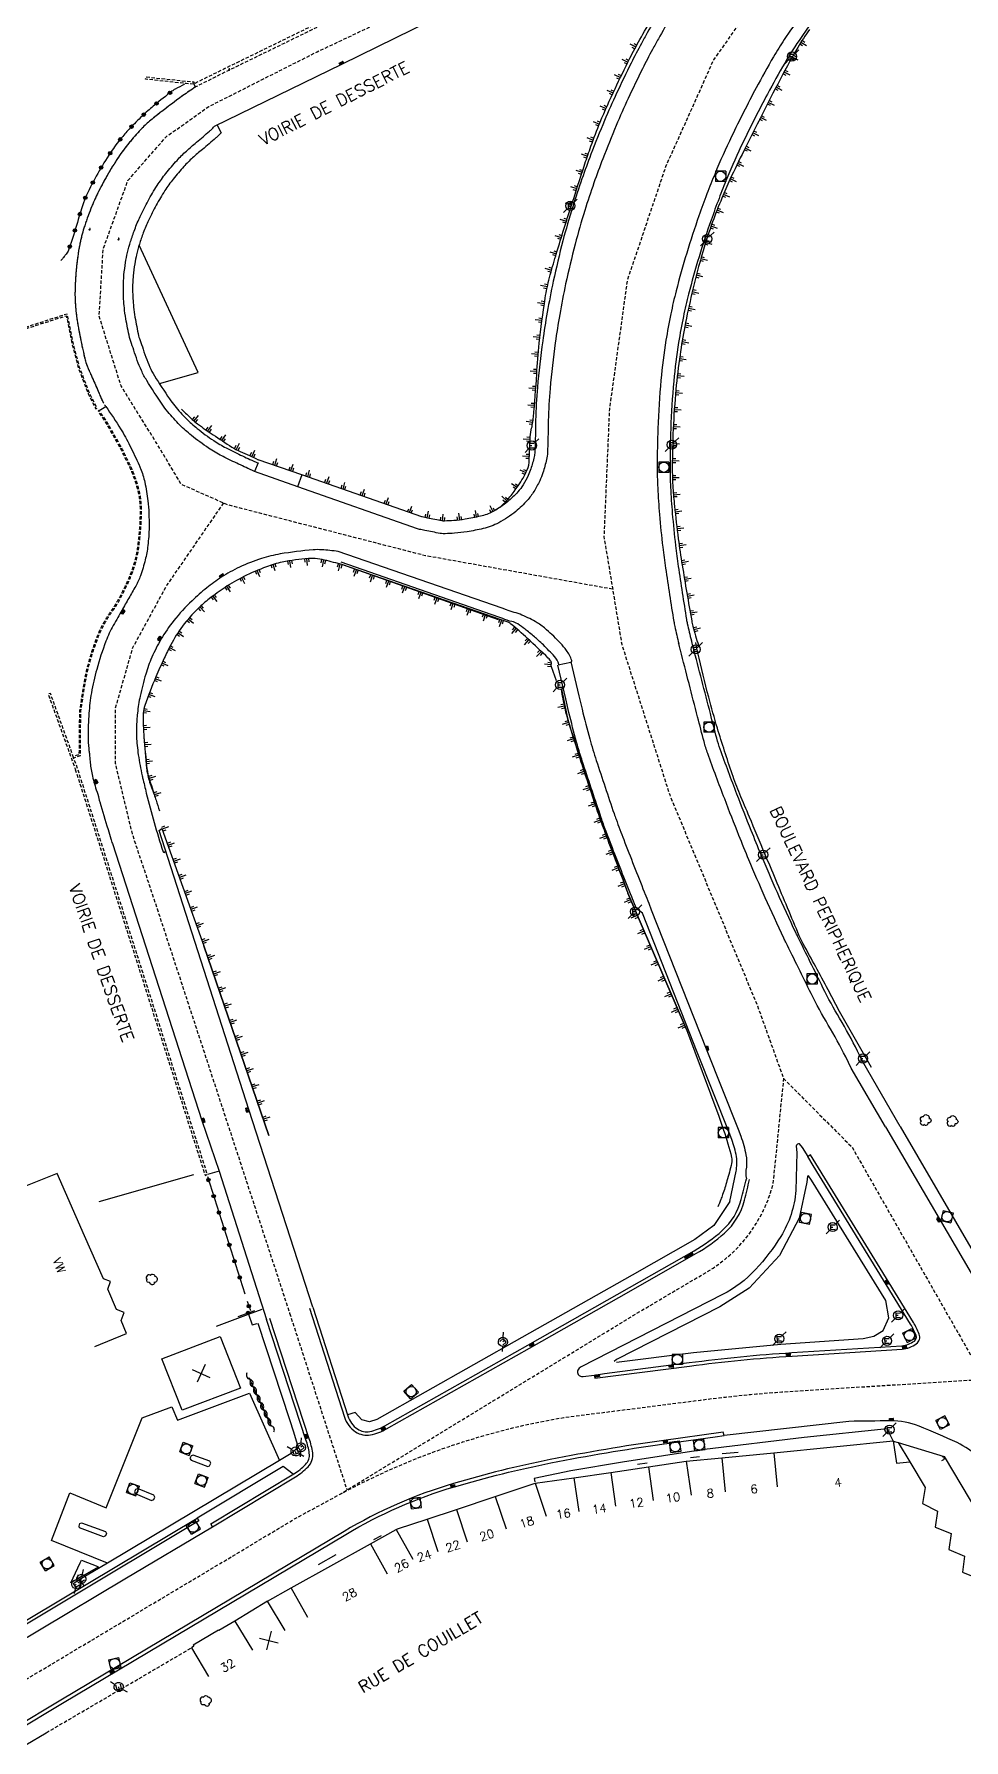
# Model space of a CAD drawing. Header units: millimetres. Extents: x 160000 to 161000, y 121000 to 122000.
# Drawn here: x 160486.1 to 160622.2, y 121406.2 to 121656.1 of the extents above; entities that cross this region are included whole.
import ezdxf
from ezdxf.enums import TextEntityAlignment as Align

# ---------------------------------------------------------------- set-up
doc = ezdxf.new("R2010")
doc.units = ezdxf.units.MM
doc.linetypes.add('DASHED', pattern=[0.75, 0.5, -0.25])
doc.layers.get('0').update_dxf_attribs({"linetype": 'CONTINUOUS'})
for name, color, linetype in [('W0001', 6, 'DASHED'), ('W0008', 7, 'CONTINUOUS'), ('W0017', 7, 'CONTINUOUS'), ('W0100', 7, 'CONTINUOUS'), ('W0112', 1, 'DASHED'), ('W0211', 2, 'CONTINUOUS'), ('W0300', 7, 'CONTINUOUS'), ('W0302', 3, 'CONTINUOUS'), ('W0310', 3, 'CONTINUOUS'), ('W0322', 7, 'CONTINUOUS'), ('W0334', 7, 'CONTINUOUS'), ('W0400', 7, 'CONTINUOUS'), ('W0420', 7, 'CONTINUOUS'), ('W0471', 7, 'CONTINUOUS'), ('W0984', 7, 'CONTINUOUS'), ('W0989', 7, 'CONTINUOUS'), ('W0991', 7, 'CONTINUOUS'), ('W1102', 7, 'CONTINUOUS')]:
    doc.layers.add(name, color=color, linetype=linetype)
doc.styles.get("Standard").update_dxf_attribs({"font": 'romans.shx', "width": 0.85})

# ---------------------------------------------------------------- blocks, each defined once
blk = doc.blocks.new('t211o')
at = {"color": 0, "linetype": 'Continuous'}
for p, q in [((-0.29, 0.5), (-0.29, 0)), ((0, 1), (0, 0)), ((0.29, 0.5), (0.29, 0))]:
    blk.add_line(p, q, dxfattribs=at)
blk = doc.blocks.new('T471')
for p, q in [((-0.333334, 0.333334), (-0.333334, -0.333334)), ((-0.333334, 0.333334), (0.333334, 0.333334)), ((-0.333334, 0), (0, 0)), ((0.500001, 0.500001), (1.000002, 1.000002)), ((-0.500001, -0.500001), (-1.000002, -1.000002)), ((-0.333334, -0.333334), (0.333334, -0.333334))]:
    blk.add_line(p, q)
blk.add_ellipse((0, 0), major_axis=(0.471405, 0.471405), ratio=1, start_param=5.4977871438, end_param=11.780972451)
blk = doc.blocks.new('T400')
for p, q in [((-0.15, 0.3), (0.15, 0.3)), ((-0.15, -0.25), (-0.15, 0.3)), ((-0.15, 0.15), (0.15, 0.15)), ((-0.15, 0), (0.15, 0)), ((0.15, 0.3), (0.15, -0.25)), ((-0.15, -0.15), (0.15, -0.15)), ((-0.15, -0.25), (-0.15, -0.3)), ((-0.15, -0.3), (0.15, -0.3)), ((0.15, -0.3), (0.15, -0.25))]:
    blk.add_line(p, q)
blk = doc.blocks.new('T420')
for p, q in [((0.75, 0.75), (-0.75, 0.75)), ((-0.75, 0.75), (-0.75, -0.75)), ((0.75, 0.75), (0.75, -0.75)), ((0.75, -0.75), (-0.75, -0.75))]:
    blk.add_line(p, q)
blk.add_ellipse((0, 0), major_axis=(-0.53, 0.53), ratio=1, start_param=3.926991, end_param=10.210176)
blk = doc.blocks.new('t322o')
at = {"color": 0, "linetype": 'Continuous'}
for radius in [0.25, 0.15]:
    blk.add_circle((0, 0), radius, dxfattribs=at)
blk = doc.blocks.new('T300')
for p, q in [((-0.8, 0.51), (-0.86, 0.34)), ((-0.86, 0.34), (-0.86, 0.17)), ((-0.86, 0.17), (-0.74, 0.06)), ((-0.69, 0.63), (-0.8, 0.51)), ((-0.8, -0.06), (-0.74, 0.06)), ((-0.74, 0.06), (-0.69, 0.11)), ((-0.57, 0.69), (-0.69, 0.63)), ((-0.46, 0.69), (-0.57, 0.69)), ((-0.29, 0.63), (-0.46, 0.69)), ((-0.29, 0.63), (-0.17, 0.74)), ((-0.23, 0.57), (-0.29, 0.63)), ((-0.17, 0.74), (-0.06, 0.8)), ((-0.06, 0.8), (0.06, 0.8)), ((0.06, 0.8), (0.23, 0.74)), ((0.23, 0.74), (0.34, 0.63)), ((0.34, 0.63), (0.4, 0.51)), ((0.46, 0.46), (0.34, 0.46)), ((0.4, 0.51), (0.4, 0.46)), ((0.57, 0.4), (0.46, 0.46)), ((0.57, 0.4), (0.69, 0.29)), ((0.69, 0.29), (0.74, 0.17)), ((0.74, 0.06), (0.69, -0.17)), ((0.74, 0.17), (0.74, 0.06)), ((-0.8, -0.17), (-0.8, -0.06)), ((-0.8, -0.23), (-0.8, -0.17)), ((-0.74, -0.34), (-0.8, -0.23)), ((-0.69, -0.4), (-0.74, -0.34)), ((-0.51, -0.46), (-0.69, -0.4)), ((-0.4, -0.46), (-0.51, -0.46)), ((-0.4, -0.46), (-0.34, -0.46)), ((-0.34, -0.46), (-0.34, -0.4)), ((-0.34, -0.51), (-0.34, -0.46)), ((-0.29, -0.63), (-0.34, -0.51)), ((-0.17, -0.74), (-0.29, -0.63)), ((-0.06, -0.8), (-0.17, -0.74)), ((0.06, -0.8), (-0.06, -0.8)), ((0.17, -0.74), (0.06, -0.8)), ((0.23, -0.69), (0.17, -0.74)), ((0.29, -0.46), (0.23, -0.46)), ((0.29, -0.63), (0.23, -0.69)), ((0.46, -0.4), (0.29, -0.46)), ((0.34, -0.51), (0.29, -0.63)), ((0.34, -0.51), (0.34, -0.46)), ((0.57, -0.34), (0.46, -0.4)), ((0.63, -0.29), (0.57, -0.34)), ((0.69, -0.17), (0.63, -0.29))]:
    blk.add_line(p, q)
blk = doc.blocks.new('t310o')
at = {"color": 0, "linetype": 'Continuous'}
for centre, start, end in [((-0.5, 0.38), 216.8699, 323.1304), ((0.5, -0.37), 36.8699, 143.1303)]:
    blk.add_arc(centre, 0.625, start, end, dxfattribs=at)
blk = doc.blocks.new('t991o')
at = {"color": 0, "linetype": 'Continuous'}
for p, q in [((-1, 1), (1, -1)), ((-1, -1), (1, 1))]:
    blk.add_line(p, q, dxfattribs=at)

msp = doc.modelspace()

# ---------------------------------------------------------------- linework, layer by layer
at = {"layer": 'W0001'}
msp.add_line((160523.47, 121468.73), (160531.86, 121442.84), dxfattribs=at)
at = {"layer": 'W0001', "flags": 128}
for points in [[(160667.07, 121723.51), (160642.99, 121710.02), (160628.34, 121700.59), (160611.88, 121686.74), (160599.84, 121672.7), (160585.52, 121652.33), (160578.5, 121636.68), (160572.88, 121620.02), (160570.27, 121601.16), (160569.47, 121582.51), (160572.08, 121566.72), (160579.1, 121544.65), (160591.95, 121513.75), (160595.76, 121503.12), (160594.19, 121487.5)], [(160570.74, 121574.79), (160543.35, 121579.69), (160514.45, 121587.12), (160507.63, 121590.13), (160504.01, 121596.14), (160498.79, 121604.57), (160495.58, 121614.8), (160496.18, 121624.63), (160499.8, 121634.67), (160505.42, 121641.09), (160511.64, 121645.5), (160527.5, 121653.52), (160575.68, 121676.23), (160584.09, 121681.04)], [(160513.77, 121587.42), (160505.5, 121575.41), (160500.46, 121566.18), (160497.94, 121557.36), (160497.91, 121549.32), (160500.41, 121538.95), (160504.08, 121527.95), (160523.47, 121468.73)], [(160595.76, 121503.12), (160605.79, 121493.05)], [(160605.79, 121493.05), (160633.83, 121443.89), (160656.3, 121405.93), (160693.99, 121344.03), (160761.89, 121233.06)]]:
    msp.add_lwpolyline(points, dxfattribs=at)
for points in [[(160530.77, 121442.17), (160574.95, 121469.11), (160584.58, 121474.8, 0.196992), (160594.19, 121487.5, 0.365129)], [(160410.14, 121370.5), (160440.35, 121388.51), (160477.5, 121410.68), (160502.03, 121425.34), (160514.85, 121432.99), (160524.2, 121438.61), (160530.77, 121442.17, -0.083194), (160563.6, 121453.46), (160582.68, 121455.89, -0.017685), (160597.34, 121457.33), (160625.18, 121459.06, 0.130003)]]:
    msp.add_lwpolyline(points, format="xyb", dxfattribs=at)
at = {"layer": 'W0008', "flags": 128}
for points in [[(160581.1, 121661.94, 0.000663), (160577.44, 121655.4, 0.002803), (160576.58, 121653.85, 0.009257), (160575.12, 121651.03, 0.00604), (160573.01, 121646.65, 0.009555), (160571.27, 121642.73, 0.00775), (160569.3, 121637.83, 0.008274), (160568.01, 121634.3, 0.00732), (160566.67, 121630.26, 0.012549), (160565.26, 121625.34, 0.010701), (160563.87, 121619.5, 0.009115), (160563, 121615.03, 0.00995), (160562.35, 121610.9, 0.011593), (160561.59, 121604.17, 0.016854), (160561.33, 121599.52, 0.001873), (160561.3, 121598.01, -0.002514), (160561.28, 121596.89, -0.002998), (160561.25, 121595.97, -0.002396), (160561.21, 121594.81, -0.04417), (160561.07, 121593.8, -0.02211), (160560.53, 121591.83, -0.03401), (160560.07, 121590.66, -0.024279), (160559.23, 121589.12, -0.048747), (160558.25, 121587.8, -0.034124), (160556.56, 121586.19, -0.052069), (160554.07, 121584.51, -0.065012), (160551.81, 121583.67, -0.017105), (160549.44, 121583.2, -0.022463), (160547.62, 121582.99, -0.006023), (160546.21, 121582.91, -0.030418), (160545.94, 121582.92, -0.024736), (160545.48, 121582.97, -0.004984), (160543.27, 121583.39, -0.00939), (160542.46, 121583.56, -0.026262), (160542.18, 121583.65), (160524.65, 121589.8), (160518.32, 121592.05, -0.001952), (160517.59, 121592.37, -0.006297), (160517.37, 121592.47, -0.003646), (160515.17, 121593.51, -0.004936), (160513.56, 121594.31, -0.030549), (160511.61, 121595.45, -0.021915), (160509.09, 121597.32, -0.026679), (160507.4, 121598.84, -0.023159), (160505.63, 121600.78, -0.024438), (160504.79, 121601.91, -0.008391), (160502.55, 121605.36, -0.037094), (160501.78, 121606.81, -0.03436), (160500.66, 121609.82, -0.011638), (160500.2, 121611.09, -0.027876), (160500.04, 121611.64, -0.010518), (160499.49, 121614.42, -0.018817), (160499.27, 121615.99, -0.022562), (160499.13, 121618.6, -0.026415), (160499.22, 121620.84, -0.015446), (160499.45, 121622.65, -0.019036), (160499.74, 121624.1, -0.016579), (160500.18, 121625.71, -0.014819), (160500.79, 121627.47, -0.019199), (160501.59, 121629.4, -0.015597), (160502.75, 121631.69, -0.019444), (160504.08, 121633.92, -0.023014), (160505.36, 121635.71, -0.018141), (160506.98, 121637.61, -0.0234), (160508.36, 121638.98, -0.011412), (160509.83, 121640.26, 0.008806), (160511.74, 121641.9, 0.007378), (160511.91, 121642.05, 0.002089), (160512.49, 121642.6), (160531.11, 121651.71), (160559.85, 121665.84)], [(160579.48, 121662.85, 0.000663), (160575.82, 121656.31, 0.002803), (160574.95, 121654.73, 0.009257), (160573.46, 121651.86, 0.00604), (160571.33, 121647.44, 0.009555), (160569.56, 121643.45, 0.00775), (160567.57, 121638.5, 0.008274), (160566.26, 121634.91, 0.00732), (160564.9, 121630.82, 0.012549), (160563.46, 121625.81, 0.010701), (160562.06, 121619.89, 0.009115), (160561.17, 121615.35, 0.00995), (160560.51, 121611.15, 0.011593), (160559.74, 121604.34, 0.016854), (160559.48, 121599.56, 0.001873), (160559.45, 121598.04, -0.002514), (160559.43, 121596.94, -0.002998), (160559.4, 121596.03, -0.002396), (160559.35, 121594.89, -0.04417), (160559.26, 121594.2, -0.02211), (160558.77, 121592.4, -0.03401), (160558.39, 121591.47, -0.024279), (160557.64, 121590.08, -0.048747), (160556.88, 121589.05, -0.034124), (160555.37, 121587.61, -0.052069), (160553.2, 121586.15, -0.065012), (160551.39, 121585.48, -0.017105), (160549.15, 121585.04, -0.022463), (160547.49, 121584.84, -0.006023), (160546.13, 121584.77, -0.030418), (160546.08, 121584.77, -0.024736), (160545.81, 121584.8, -0.004984), (160543.63, 121585.21, -0.00939), (160542.89, 121585.37, -0.026262), (160542.8, 121585.4), (160525.26, 121591.55), (160524.64, 121589.8)], [(160598.4, 121658.95, 0.012549), (160595.85, 121655.3, 0.014851), (160594.3, 121652.79, 0.008391), (160591.76, 121648.22, 0.01086), (160588.15, 121641.1, 0.014605), (160585.74, 121635.68, 0.006228), (160584.56, 121632.69, 0.005887), (160583.38, 121629.49, 0.011364), (160581.59, 121624.03, 0.011372), (160580.04, 121618.5, 0.011795), (160579.26, 121615.11, 0.010457), (160578.55, 121611.25, 0.017372), (160577.82, 121605.43, 0.014341), (160577.37, 121598.34, 0.007623), (160577.27, 121592.88, 0.012834), (160577.35, 121589.63, 0.009156), (160577.61, 121585.72, 0.007513), (160578.08, 121580.96, 0.008164), (160578.49, 121577.87, 0.003224), (160579.7, 121570.07, 0.015662), (160579.84, 121569.35, 0.004403), (160580.44, 121566.8)], [(160599.92, 121657.84, 0.012549), (160597.42, 121654.26, 0.014851), (160595.93, 121651.85, 0.008391), (160593.42, 121647.33, 0.01086), (160589.85, 121640.29, 0.014605), (160587.48, 121634.97, 0.006228), (160586.32, 121632.02, 0.005887), (160585.16, 121628.86, 0.011364), (160583.39, 121623.48, 0.011372), (160581.86, 121618.03, 0.011795), (160581.1, 121614.73, 0.010457), (160580.41, 121610.95, 0.017372), (160579.69, 121605.26, 0.014341), (160579.25, 121598.28, 0.007623), (160579.15, 121592.87, 0.012834), (160579.22, 121589.72, 0.009156), (160579.48, 121585.88, 0.007513), (160579.95, 121581.17, 0.008164), (160580.35, 121578.14, 0.003224), (160581.56, 121570.37, 0.015662), (160581.67, 121569.76, 0.004403), (160582.27, 121567.25)], [(160509.69, 121648.37, 0.00522), (160507.84, 121647.11, 0.010693), (160506.96, 121646.47, 0.002489), (160503.73, 121643.97, 0.010364), (160502.97, 121643.36, 0.02797), (160501.67, 121642.12, 0.018968), (160499.94, 121640.14, 0.021884), (160498.4, 121638.06, 0.018138), (160496.76, 121635.4, 0.016071), (160495.45, 121632.95, 0.017185), (160494.39, 121630.58, 0.021218), (160493.35, 121627.67, 0.02652), (160492.74, 121625.28, 0.014457), (160492.45, 121623.5, 0.012506), (160492.21, 121621.43, 0.017377), (160492.05, 121618.41, 0.024832), (160492.12, 121616.3, 0.018278), (160492.36, 121614.21, 0.012637), (160492.91, 121611.22, 0.009326), (160493.59, 121608.19, 0.038897), (160493.83, 121607.49, 0.006091), (160494.46, 121606.04, -0.00412), (160495.4, 121603.9, -0.000779), (160495.7, 121603.18, 0.000907), (160495.97, 121602.56, 0.024072), (160496.03, 121602.44, 0.006992), (160496.25, 121602.05)], [(160512.86, 121642.78), (160513.42, 121641.62, -0.002089), (160512.84, 121641.07, -0.007378), (160512.64, 121640.89, -0.008806), (160510.69, 121639.21, 0.011412), (160509.26, 121637.98, 0.0234), (160507.98, 121636.7, 0.018141), (160506.42, 121634.87, 0.023014), (160505.21, 121633.18, 0.019444), (160503.94, 121631.04, 0.015597), (160502.82, 121628.82, 0.019199), (160502.05, 121627, 0.014819), (160501.47, 121625.31, 0.016579), (160501.06, 121623.79, 0.019036), (160500.79, 121622.44, 0.015446), (160500.57, 121620.71, 0.026415), (160500.48, 121618.62, 0.022562), (160500.62, 121616.12, 0.018817), (160500.82, 121614.65, 0.010518), (160501.36, 121611.93, 0.027876), (160501.47, 121611.53, 0.011638), (160501.92, 121610.31, 0.040108), (160503, 121607.34, 0.037094), (160503.67, 121606.06, 0.008391), (160505.89, 121602.66, 0.024438), (160506.66, 121601.63, 0.023159), (160508.34, 121599.78, 0.026679), (160509.93, 121598.35, 0.021915), (160512.36, 121596.56, 0.030549), (160514.16, 121595.5, 0.004936), (160515.75, 121594.71, 0.003646), (160517.93, 121593.67, 0.006297), (160518.13, 121593.59, 0.001952), (160518.84, 121593.28), (160518.32, 121592.05)], [(160496.56, 121601.54, -0.017809), (160498.72, 121598.28, -0.024636), (160500.08, 121595.81, -0.002922), (160501.44, 121592.96, -0.017478), (160501.65, 121592.47, -0.037219), (160502.26, 121590.47, -0.028247), (160502.72, 121587.74, -0.016373), (160502.86, 121585.9, -0.014996), (160502.89, 121583.88, -0.02462), (160502.71, 121581.18, -0.031085), (160502.33, 121579.08, -0.027753), (160501.62, 121576.74, -0.041272), (160500.93, 121575.25, -0.001468), (160499.93, 121573.5, 0.001391), (160498.88, 121571.66, 0.000376), (160498.32, 121570.66, 0.000319), (160497.65, 121569.48, 0.038268), (160496.57, 121567.17, 0.022492), (160495.23, 121563.05, 0.023508), (160494.45, 121559.61, 0.027558), (160494.09, 121556.62, 0.01494), (160493.96, 121553.17, 0.030363), (160494.06, 121551.47, 0.003458), (160494.13, 121550.86, -0.006648), (160494.17, 121550.54, -0.005784), (160494.18, 121550.35, 0.001381), (160494.25, 121549.58, 0.032877), (160494.54, 121547.67, 0.027073), (160495.16, 121545.42, -0.019927), (160495.56, 121544.06, 0.006176), (160495.61, 121543.89, 0.001952), (160495.68, 121543.63, 0.000124), (160496.88, 121539.61, 0.001866), (160497.3, 121538.24, 0.003617), (160497.52, 121537.53), (160510.62, 121496.96), (160513.17, 121489.54), (160520.09, 121467.82)], [(160562.78, 121563.69), (160564.63, 121564.12, 0.453711), (160564.76, 121564.37, 0.063081), (160564, 121565.82, 0.038241), (160563.11, 121566.89, 0.018778), (160561.09, 121568.85, 0.047947), (160559.69, 121569.88, 0.033355), (160557.48, 121571.01, 0.035419), (160556.34, 121571.39, -0.035419), (160555.19, 121571.77), (160554.6, 121572.01), (160530.57, 121580.32, 0.018599), (160528.15, 121580.57, 0.037055), (160526.92, 121580.55, 0.02081), (160522.07, 121579.95, 0.036271), (160519.34, 121579.28, 0.03151), (160516.13, 121578.02, 0.035477), (160513.46, 121576.53, 0.024164), (160511.33, 121574.99, 0.022133), (160509.18, 121573.1, 0.032335), (160506.51, 121570.19, 0.038329), (160504.63, 121567.45, 0.027674), (160503.3, 121564.82, 0.030859), (160502.4, 121562.34, 0.020334), (160501.58, 121559.13, 0.026985), (160501.19, 121556.65, 0.014486), (160501.04, 121554.53, 0.023734), (160501.05, 121553.23, 0.022919), (160501.31, 121550.53, 0.019887), (160501.88, 121547.46, 0.003571), (160501.95, 121547.15, 0.000495), (160502.49, 121544.93, 0.01819), (160504.93, 121536.34, 0.917529), (160505.25, 121536.41)], [(160562.9, 121563.72, 0.001439), (160562.89, 121563.77, 0.116946), (160562.23, 121564.94, 0.008512), (160560.62, 121566.62, 0.019437), (160559.87, 121567.31, 0.001236), (160559.32, 121567.79, 0.000916), (160558.57, 121568.42, 0.014096), (160557.94, 121568.92, 0.008399), (160556.85, 121569.72, 0.086467), (160555.99, 121570.04, -0.035419), (160554.66, 121570.48), (160554.11, 121570.71), (160531.01, 121578.73)], [(160610.69, 121496.05), (160605.66, 121504.65), (160604.86, 121506.27, 0.018881), (160602.32, 121510.94, -0.019152), (160599.81, 121515.55, -0.000324), (160596.09, 121523.09, -0.004089), (160595.8, 121523.69, -0.005713), (160593.09, 121529.58, -0.006105), (160590.69, 121535.15, -0.003968), (160589.24, 121538.71, -0.002658), (160587.15, 121544.06, -0.005681), (160584.67, 121550.71, -0.022119), (160584.13, 121552.46, -0.0014), (160583.19, 121556.08, 0.000518), (160580.66, 121565.87, 0.000109), (160580.63, 121566, 0.000017), (160580.41, 121566.83)], [(160612.86, 121496.07), (160607.37, 121505.56), (160606.59, 121507.13, 0.018881), (160603.98, 121511.93, -0.019152), (160601.54, 121516.41, -0.000324), (160597.82, 121523.95, -0.004089), (160597.54, 121524.52, -0.005713), (160594.86, 121530.37, -0.006105), (160592.48, 121535.89, -0.003968), (160591.04, 121539.43, -0.002658), (160588.95, 121544.75, -0.005681), (160586.49, 121551.37, -0.022119), (160585.99, 121552.95, -0.0014), (160585.06, 121556.56, 0.000518), (160582.53, 121566.35, 0.000109), (160582.5, 121566.48, 0.000017), (160582.28, 121567.32)], [(160587.92, 121485.09), (160588.84, 121489.56, 0.003436), (160588.92, 121490.27, 0.073134), (160588.88, 121491.68, 0.046654), (160588.19, 121494.17), (160587.8, 121495.2), (160583.14, 121506.95), (160575.11, 121527.31), (160574.26, 121528.03, -0.001184), (160573.66, 121529.42, -0.006828), (160573.54, 121529.71, -0.002048), (160570.52, 121537.4, -0.005325), (160569.39, 121540.41, -0.006231), (160569.09, 121541.28, -0.000666), (160566.49, 121549.07, -0.012394), (160565.48, 121552.36, -0.00928), (160564.35, 121556.75), (160563.88, 121558.72), (160562.72, 121563.68)], [(160564.64, 121564.13), (160565.8, 121559.18), (160566.27, 121557.21, 0.00928), (160567.39, 121552.89, 0.012394), (160568.36, 121549.69, 0.000666), (160570.96, 121541.91, 0.006231), (160571.25, 121541.08, 0.005325), (160572.37, 121538.11, 0.002048), (160575.38, 121530.44, 0.006828), (160575.48, 121530.2, 0.001184), (160576.07, 121528.82), (160576.41, 121527.82), (160584.45, 121507.46), (160589.11, 121495.7), (160589.5, 121494.67, -0.046654), (160590.26, 121491.93, -0.073134), (160590.32, 121490.11, 0.081255), (160590.32, 121488.43)], [(160610.69, 121496.05), (160627.58, 121467.16, 0.04184), (160628.62, 121465.68, 0.202318), (160629.79, 121465.08, -0.042237), (160630.73, 121464.93), (160636.95, 121464.86, -0.023624), (160646.16, 121464.33, -0.014496), (160655.93, 121463.01, -0.013089), (160659.68, 121462.29, -5.792789)], [(160526.37, 121469.49), (160531.5, 121453.52, 0.168068), (160533.12, 121451.36, 0.199934), (160535.31, 121450.92, 0.080874), (160537.64, 121451.79), (160558.56, 121463.61), (160573.45, 121472.06), (160582.92, 121477.46, 0.051806), (160587.13, 121480.48, 0.151702), (160590.04, 121485.28, -0.00065), (160590.8, 121488.31, 1.385906)], [(160407.47, 121374.99), (160437.67, 121392.99), (160474.82, 121415.16), (160499.35, 121429.83), (160512.17, 121437.46), (160524.33, 121444.78, 0.064273), (160526.16, 121446.23, 0.23167), (160526.84, 121448.28, 0.052156), (160526.33, 121450.33), (160520.57, 121467.97)], [(160610.67, 121392.21), (160628.51, 121405.08), (160639.34, 121412.88, 0.05326), (160640.39, 121413.83, 0.096721), (160641.59, 121415.83, -0.0053), (160642.16, 121417.34), (160641.71, 121419.08), (160633.71, 121432.44), (160625.16, 121446.58, 0.066628), (160624.35, 121447.59, 0.081073), (160621.17, 121449.77, 0.013699), (160615.61, 121452.18, 0.099362), (160611.4, 121452.97, -0.000645), (160605.34, 121452.89), (160587.05, 121450.84), (160586.94, 121451.31), (160577.9, 121450.05, 0.014415), (160561.62, 121447.29, 0.022848), (160547.43, 121443.78, 0.062558), (160531.45, 121436.77), (160489.97, 121412.03), (160468.97, 121399.43)]]:
    msp.add_lwpolyline(points, format="xyb", dxfattribs=at)
msp.add_lwpolyline([(160526.85, 121469.64), (160517.47, 121498.58), (160504.35, 121539.45), (160504.76, 121539.72)], dxfattribs=at)
at = {"layer": 'W0008'}
msp.add_lwpolyline([(160568.06, 121459.68), (160568.12, 121459.22), (160582.02, 121460.99, -0.017666), (160597.03, 121462.46), (160613.13, 121463.46, 0.126039), (160615.2, 121464.25, 0.344932), (160615.63, 121465.66, 0.044697), (160614.78, 121467.38), (160609.91, 121475.34), (160599.73, 121491.95), (160599.37, 121491.71), (160598.55, 121493.02), (160598.08, 121493.54, 0.152748), (160597.8, 121493.48, 0.289157), (160597.63, 121493.18), (160597.69, 121492.26), (160597.58, 121486.69, -0.118872), (160595.36, 121479.99, -0.046158), (160591.67, 121475.13, -0.089854), (160586.83, 121471.45), (160566.13, 121460.9, 0.119828), (160565.67, 121460.41, 0.299815), (160565.72, 121459.74, 0.268126), (160566.41, 121459.46)], format="xyb", close=True, dxfattribs=at)
at = {"layer": 'W0017', "flags": 128}
for points in [[(160504.4, 121604.92), (160510.07, 121606.54), (160501.44, 121625.19)], [(160495.59, 121600.98), (160496.56, 121601.54)], [(160513.17, 121489.54), (160511.43, 121489.04)], [(160512.76, 121466.85), (160517.46, 121468.61), (160519.46, 121469.32)], [(160517.46, 121468.61), (160517.98, 121467.02), (160518.7, 121467.25)]]:
    msp.add_lwpolyline(points, dxfattribs=at)
at = {"layer": 'W0100', "flags": 128}
msp.add_lwpolyline([(160494.95, 121463.87), (160499.59, 121465.74), (160498.82, 121467.66), (160499.24, 121468.84), (160498.14, 121469.26), (160496.84, 121472.24), (160497.23, 121473.39), (160496.22, 121473.79), (160493.45, 121480.07), (160489.43, 121489.22), (160484.79, 121487.35)], dxfattribs=at)
at = {"layer": 'W0100'}
msp.add_lwpolyline([(160516.25, 121457.77), (160507.74, 121454.54), (160504.77, 121462.07), (160513.28, 121465.3)], close=True, dxfattribs=at)
for points in [[(160526.12, 121424.14), (160523.69, 121428.51), (160535.3, 121434.94), (160539.06, 121437.04), (160539.28, 121437.15), (160543.59, 121438.57), (160547.87, 121439.99), (160553.57, 121441.89), (160559.41, 121443.83), (160565.07, 121444.64), (160570.47, 121445.42), (160575.98, 121446.23), (160581.49, 121447.06), (160586.74, 121447.53), (160594.32, 121448.28), (160611.82, 121450.03), (160612.28, 121446.79), (160614.25, 121446.94), (160616.51, 121443.18), (160616.1, 121440.87), (160618.32, 121439.73), (160617.98, 121437.41), (160620.28, 121436.44), (160619.96, 121434.11), (160622.27, 121433.15), (160621.94, 121430.82), (160624.25, 121429.86)], [(160618.95, 121447.14), (160619.34, 121447.37), (160619.21, 121447.71), (160618.96, 121447.71)], [(160522.83, 121422.26), (160520.24, 121426.54), (160515.44, 121423.64), (160513.11, 121422.24), (160513.06, 121422.32), (160509.36, 121420.11), (160509.46, 121419.94), (160509.09, 121419.71), (160511.6, 121415.51)]]:
    msp.add_lwpolyline(points, dxfattribs=at)
at = {"layer": 'W0112', "flags": 128}
for points in [[(160509.69, 121648.37), (160509.45, 121648.84), (160513.84, 121651.01), (160536.58, 121662.13), (160554.71, 121670.95), (160583.23, 121685.07), (160588.05, 121698.25), (160594.19, 121702.48), (160594.49, 121702.05), (160594.23, 121702.43), (160601.98, 121707.67), (160608.51, 121712.15), (160623.14, 121722.33), (160641.04, 121734.77), (160657.5, 121746.17), (160688.41, 121767.43), (160688.67, 121767.05), (160657.76, 121745.79), (160641.3, 121734.39), (160623.4, 121721.96), (160608.77, 121711.77), (160602.23, 121707.29), (160594.49, 121702.05), (160588.48, 121697.92), (160583.65, 121684.69), (160554.94, 121670.48), (160536.81, 121661.66), (160514.07, 121650.55), (160509.69, 121648.37, 0.00522), (160507.84, 121647.11, 0.010693), (160506.96, 121646.47, 0.002489), (160503.73, 121643.97, 0.010364), (160502.97, 121643.36, 0.02797), (160501.67, 121642.12, 0.018968), (160499.94, 121640.14, 0.021884), (160498.4, 121638.06, 0.018138), (160496.76, 121635.4, 0.016071), (160495.45, 121632.95, 0.017185), (160494.39, 121630.58, 0.021218), (160493.35, 121627.67, 0.02652), (160492.74, 121625.28, 0.014457), (160492.45, 121623.5, 0.012506), (160492.21, 121621.43, 0.017377), (160492.05, 121618.41, 0.024832), (160492.12, 121616.3, 0.018278), (160492.36, 121614.21, 0.012637), (160492.91, 121611.22, 0.009326), (160493.59, 121608.19, 0.038897), (160493.83, 121607.49, 0.006091), (160494.46, 121606.04, -0.00412), (160495.4, 121603.9, -0.000779), (160495.7, 121603.18, 0.000907), (160495.97, 121602.56, 0.024072), (160496.03, 121602.44, 0.006932), (160496.55, 121601.53)], [(160492.09, 121548.4), (160511.1, 121488.93), (160511.43, 121489.04), (160492.43, 121548.51), (160491.85, 121550.11), (160492.83, 121550.41), (160492.84, 121551.57, -0.001515), (160492.9, 121556.72, -0.032256), (160492.92, 121556.97, -0.007563), (160493.64, 121561.52, -0.018874), (160494.02, 121563.32, -0.030675), (160495.44, 121567.73, -0.045994), (160496.82, 121570.5, -0.019407), (160497.6, 121571.66, 0.025613), (160498.18, 121572.54, 0.013653), (160499.01, 121574.06, 0.012046), (160499.87, 121575.82, 0.021808), (160500.57, 121577.56, 0.023522), (160501.07, 121579.22, 0.02897), (160501.39, 121580.92, 0.016018), (160501.7, 121584.03, 0.014897), (160501.78, 121586.17, 0.022879), (160501.72, 121587.57, 0.044345), (160501.39, 121589.46, 0.030317), (160500.5, 121592.11, 0.023651), (160499.96, 121593.3, -0.014296), (160499.02, 121595.24), (160496.7, 121599.33), (160495.59, 121600.98), (160495.42, 121600.87), (160496.53, 121599.23), (160498.84, 121595.15, 0.014234), (160499.78, 121593.21, -0.023651), (160500.32, 121592.04, -0.030317), (160501.2, 121589.4, -0.044345), (160501.52, 121587.55, -0.022879), (160501.58, 121586.17, -0.014897), (160501.5, 121584.04, -0.016018), (160501.19, 121580.94, -0.02897), (160500.88, 121579.27, -0.023522), (160500.38, 121577.62, -0.021808), (160499.69, 121575.9, -0.012046), (160498.84, 121574.15, -0.013653), (160498.01, 121572.64, -0.025613), (160497.44, 121571.77, 0.019407), (160496.65, 121570.6, 0.045994), (160495.25, 121567.8, 0.030675), (160493.83, 121563.37, 0.018874), (160493.44, 121561.55, 0.007563), (160492.72, 121556.99, 0.032256), (160492.7, 121556.73, 0.001515), (160492.64, 121551.57), (160492.63, 121550.56), (160491.78, 121550.3)]]:
    msp.add_lwpolyline(points, format="xyb", dxfattribs=at)
for points in [[(160514.5, 121650.9, 0.977486), (160514.7, 121650.94, 1.023033)], [(160494.09, 121627.51, 0.977486), (160494.29, 121627.55, 1.023033)], [(160498.33, 121626.06, 0.977486), (160498.53, 121626.11, 1.023033)]]:
    msp.add_lwpolyline(points, format="xyb", close=True, dxfattribs=at)
for points in [[(160509.42, 121648.75), (160508.34, 121648.86), (160502.38, 121649.5), (160502.41, 121649.84), (160508.38, 121649.21), (160509.46, 121649.1)], [(160481.42, 121612.06), (160481.48, 121611.87), (160490.74, 121614.84), (160490.95, 121614.08), (160491.62, 121610.7), (160492.54, 121607.21), (160494, 121603.39), (160494.71, 121601.96), (160495.12, 121601.21), (160495.3, 121601.31), (160494.89, 121602.06), (160494.18, 121603.47), (160492.73, 121607.27), (160491.81, 121610.74), (160491.14, 121614.12), (160490.88, 121615.1)]]:
    msp.add_lwpolyline(points, close=True, dxfattribs=at)
msp.add_lwpolyline([(160491.85, 121550.11), (160488.46, 121559.52), (160488.13, 121559.41), (160491.52, 121550), (160492.1, 121548.39)], dxfattribs=at)
at = {"layer": 'W0112'}
msp.add_lwpolyline([(160487.85, 121407.28), (160509.09, 121419.71)], dxfattribs=at)
at = {"layer": 'W0211', "flags": 128}
for points in [[(160553.29, 121586.2, 0.009115), (160553.66, 121586.43, 0.058649), (160555.11, 121587.6, 0.027736), (160555.72, 121588.3, 0.012498), (160556.94, 121589.95, 0.05105), (160558.23, 121592.27, 0.093178), (160558.55, 121593.7), (160558.66, 121596.79, -0.050633), (160558.84, 121598.13, 0.035997), (160559.16, 121600.01, 0.009102), (160559.63, 121606.27, -0.012544), (160560, 121610.81, -0.012044), (160560.88, 121617.42, -0.025815), (160561.52, 121620.46, -0.008744), (160562.42, 121623.64, -0.00399), (160564.57, 121630.55, -0.002079), (160566.69, 121637.1, -0.005279), (160567.57, 121639.67, -0.014439), (160568.93, 121643.2, -0.010168), (160571.1, 121648.1, -0.007263), (160573.27, 121652.56, -0.011584), (160574.73, 121655.3, -0.007744), (160576.61, 121658.52, 0.005899)], [(160599.57, 121656.76, 0.024015), (160597.84, 121654.16, 0.01147), (160596.68, 121652.12, 0.004435), (160593.86, 121646.76, 0.003532), (160589.95, 121639.01, 0.006561), (160587.92, 121634.8, 0.011187), (160586.74, 121632.09, 0.00883), (160585.38, 121628.6, 0.018313), (160583.98, 121624.36, 0.012738), (160582.36, 121618.15, 0.009904), (160581.31, 121613.27, 0.011708), (160580.61, 121609.1, 0.013182), (160580.01, 121604.06, 0.011454), (160579.61, 121598.24, 0.010109), (160579.48, 121592.73, 0.017863), (160579.57, 121589.61, 0.009901), (160579.8, 121586.97, 0.00545), (160580.36, 121582.19, 0.008365), (160580.93, 121578.3, 0.003988), (160582.32, 121570.18, 0.022153), (160582.49, 121569.39, 0.006125), (160583.3, 121566.58)], [(160507.62, 121601.18, 0.012607), (160509.2, 121599.66, 0.027296), (160509.98, 121599.01, 0.009196), (160512.25, 121597.42, 0.007752), (160515.01, 121595.61, 0.037106), (160516.24, 121594.95, -0.03331), (160518.86, 121593.75)], [(160562.52, 121561.37), (160561.79, 121563.42, -0.153899), (160561.78, 121563.86, 0.209022), (160561.73, 121564.18, 0.059467), (160561.32, 121564.69, 0.009339), (160558.29, 121567.57, 0.010953), (160555.81, 121569.74, 0.089253), (160555.46, 121569.94), (160554.3, 121570.36), (160531.09, 121578.39), (160530.24, 121578.63, 0.029273), (160527.53, 121579.25, 0.063447), (160526.24, 121579.29, 0.026084), (160522.39, 121578.75, 0.042116), (160520.07, 121578.08, 0.025689), (160516.76, 121576.63, 0.029306), (160514.01, 121575.05, 0.02074), (160511.71, 121573.39, 0.026933), (160510.07, 121571.96, 0.038068), (160507.78, 121569.36, 0.04099), (160506.06, 121566.64, 0.012071), (160505.11, 121564.71, 0.008649), (160503.89, 121561.96, 0.015976), (160502.28, 121557.76, 0.062402), (160502.03, 121556.63, 0.028316), (160502.01, 121555.76, 0.009626), (160502.13, 121553.23, 0.009137), (160502.52, 121548.53, 0.050727), (160502.69, 121547.69, 0.000966), (160502.81, 121547.34, 0.000131), (160503.64, 121544.72, 0.00051), (160503.92, 121543.87, 0.000285), (160504.41, 121542.34)], [(160581.56, 121510.27), (160572.99, 121530.25, -0.023124), (160572.84, 121530.65, 0.010993), (160572.54, 121531.5, 0.002581), (160570.35, 121537.3, -0.005162), (160569.27, 121540.2, -0.005228), (160568.38, 121542.74, -0.002101), (160566.27, 121549.09, -0.004518), (160565.81, 121550.54, -0.001129), (160564.04, 121556.34, -0.02195), (160563.78, 121557.34, -0.00783), (160563.24, 121560.16)]]:
    msp.add_lwpolyline(points, format="xyb", dxfattribs=at)
for points in [[(160525.26, 121591.55), (160518.87, 121593.74)], [(160504.76, 121539.72), (160510.91, 121522.57), (160520.43, 121494.77)]]:
    msp.add_lwpolyline(points, dxfattribs=at)
at = {"layer": 'W0302', "flags": 128}
for points in [[(160554.06, 121570.31), (160531.09, 121578.39), (160530.24, 121578.63, 0.029273), (160527.53, 121579.25, 0.063447), (160526.24, 121579.29, 0.026084), (160522.39, 121578.75, 0.042116), (160520.07, 121578.08, 0.025689), (160516.76, 121576.63, 0.029306), (160514.01, 121575.05, 0.02074), (160511.71, 121573.39, 0.026933), (160510.07, 121571.96, 0.038068), (160507.78, 121569.36, 0.04099), (160506.06, 121566.64, 0.012071), (160505.11, 121564.71, 0.008649), (160503.89, 121561.96, 0.015976), (160502.28, 121557.76, 0.062402), (160502.03, 121556.63, 0.028316), (160502.01, 121555.76, 0.009626), (160502.13, 121553.23, 0.009137), (160502.31, 121551.02, 0.006059), (160502.69, 121547.69, 0.045623), (160502.89, 121546.81, 0.018543), (160503.64, 121544.72)], [(160608.63, 121504.75), (160603.97, 121512.93), (160602.29, 121516.11, 0.004666), (160598.64, 121522.83, -0.027409), (160598.07, 121524, -0.000064), (160594.63, 121532.23, 0.000138), (160593.04, 121536.01, 0.000136), (160590.77, 121541.42, -0.00022), (160589.36, 121544.78, -0.017506), (160588.24, 121547.75, -0.00792), (160586.09, 121554.43, -0.009775), (160584.81, 121558.96, -0.006828), (160583.2, 121565.49, -0.012567), (160583.15, 121565.71, -0.002231), (160582.93, 121566.96)], [(160563.24, 121560.16), (160564.04, 121556.34, 0.02308), (160564.45, 121554.76, 0.006347), (160566.27, 121549.09, 0.000272), (160569.12, 121540.64, 0.005228), (160569.27, 121540.2, 0.005162), (160570.35, 121537.3, -0.002581), (160572.54, 121531.5, -0.010993), (160572.84, 121530.65, 0.023124), (160572.99, 121530.25), (160581.56, 121510.27), (160586.29, 121497.59), (160587, 121495.54, -0.025158), (160588.16, 121491.56, -0.118696), (160588.16, 121490.67, -0.010049), (160587.48, 121488.11, -0.0127), (160586.85, 121486.11, -0.010601), (160586.59, 121485.4, -0.006767), (160586.15, 121484.3)]]:
    msp.add_lwpolyline(points, format="xyb", dxfattribs=at)
for points in [[(160520.43, 121494.77), (160510.91, 121522.57)], [(160495.61, 121485.11), (160509.43, 121489.05)]]:
    msp.add_lwpolyline(points, dxfattribs=at)
at = {"layer": 'W0310'}
msp.add_lwpolyline([(160520.75, 121452.25), (160517.54, 121459.29)], dxfattribs=at)
at = {"layer": 'W0322', "flags": 128}
msp.add_lwpolyline([(160508.1, 121648.75, 0.013419), (160506.71, 121648.04, 0.037113), (160506.24, 121647.73, 0.010337), (160503.69, 121645.71, 0.015894), (160502.1, 121644.31, 0.011811), (160500.31, 121642.53, 0.015658), (160499.03, 121641.12, 0.026988), (160497.48, 121639.09, 0.019514), (160495.61, 121636.1, 0.015354), (160493.91, 121632.9, 0.03424), (160493.3, 121631.4, 0.007907), (160492.53, 121628.97, -0.005482), (160491.44, 121625.45, -0.004305), (160491.3, 121625.03, 0.006292), (160491.21, 121624.74), (160491.07, 121624.3, -0.089603), (160491.07, 121624.29, -0.001054), (160490.62, 121623.72, -0.001502), (160490.29, 121623.3, -0.001502), (160489.96, 121622.89)], format="xyb", dxfattribs=at)
for points in [[(160511.42, 121488.75), (160516.93, 121471.59)], [(160515.93, 121468.24), (160518.37, 121469.15)], [(160517.27, 121470.5), (160517.75, 121469.11)]]:
    msp.add_lwpolyline(points, dxfattribs=at)
at = {"layer": 'W0334'}
msp.add_line((160500.94, 121442.97), (160501.2, 121443.07), dxfattribs=at)
for points in [[(160612.86, 121496.07), (160629.03, 121468.26), (160626.92, 121468.29)], [(160571.31, 121461.56), (160582.6, 121462.96), (160595.37, 121464.22), (160607.42, 121465.05), (160608.98, 121465.37), (160610.36, 121466.22), (160611.19, 121468.08), (160610.73, 121470.61), (160599.84, 121488.21), (160599.42, 121488.88), (160599.28, 121488.8), (160599.18, 121487.92), (160598.07, 121482.65), (160595.18, 121477.17), (160590.73, 121472.39), (160586.45, 121469.69), (160571.3, 121461.95), (160570.99, 121461.68)], [(160587.92, 121485.09), (160585.58, 121481.6), (160582.76, 121479.54), (160573.59, 121474.31), (160557.46, 121465.17), (160536.23, 121453.16), (160535.17, 121452.81), (160534.02, 121453.11), (160533.08, 121454.2), (160531.93, 121453.83)], [(160518.8, 121467.27), (160523.45, 121453.18), (160524.04, 121451.37), (160524.71, 121449.04), (160523.71, 121448.2), (160521.97, 121447.15), (160496.79, 121432.11), (160492.77, 121429.71), (160493.35, 121428.81)], [(160496.79, 121432.11), (160488.61, 121435.44), (160491.28, 121442.4), (160496.61, 121440.24), (160501.86, 121453.42), (160506.24, 121455.02), (160507.06, 121453.08), (160517.58, 121457.04), (160521.97, 121447.15)], [(160611.82, 121450.03), (160610.91, 121451.78), (160598.79, 121450.53), (160584.21, 121448.75), (160572.2, 121446.93), (160564.64, 121445.64), (160559.27, 121444.52), (160559.37, 121444.02)], [(160611.83, 121449.99), (160612.53, 121449.81), (160619.3, 121447.75), (160632.97, 121424.71)], [(160612.53, 121449.81), (160614.25, 121446.94)], [(160524, 121445.16), (160522.54, 121446.27), (160509.93, 121438.69)], [(160575.78, 121446.78), (160574.37, 121446.58)], [(160583.47, 121447.7), (160582.16, 121447.54)], [(160589.12, 121448.33), (160586.8, 121448.12)], [(160500.94, 121442.97), (160500.77, 121442.6), (160500.86, 121442.31), (160503.26, 121441.29), (160503.58, 121441.42), (160503.72, 121441.77), (160503.59, 121442.08), (160501.2, 121443.07)], [(160406.42, 121376.95), (160442.54, 121398.45), (160469.65, 121414.62), (160509.91, 121438.73), (160510.17, 121438.3), (160469.91, 121414.19), (160442.79, 121398.02), (160406.68, 121376.52)], [(160536.85, 121436.11), (160535.76, 121435.53)], [(160527.67, 121431.92), (160530.26, 121433.39)], [(160520.24, 121426.54), (160523.69, 121428.51)], [(160484.84, 121405.53), (160487.85, 121407.28)]]:
    msp.add_lwpolyline(points, dxfattribs=at)
for points in [[(160568.06, 121459.68), (160569.57, 121459.91), (160581.95, 121461.49, -0.017664), (160596.99, 121462.96), (160613.08, 121463.96, 0.125278), (160614.92, 121464.66, 0.344932), (160615.17, 121465.48, 0.044697), (160614.36, 121467.12), (160609.48, 121475.08), (160600.1, 121490.39), (160599.31, 121491.68), (160599.37, 121491.71)], [(160512.17, 121437.46), (160511.91, 121437.89), (160511.91, 121437.89), (160524.07, 121445.2, 0.064273), (160525.81, 121446.58, 0.23167), (160526.34, 121448.21, 0.052353), (160525.86, 121450.17), (160520.09, 121467.82)]]:
    msp.add_lwpolyline(points, format="xyb", dxfattribs=at)
at = {"layer": 'W0334', "flags": 128}
for points in [[(160526.85, 121469.64), (160531.98, 121453.68, 0.168068), (160533.4, 121451.78, 0.199934), (160535.21, 121451.41, 0.080874), (160537.39, 121452.23), (160558.31, 121464.05), (160573.2, 121472.5), (160582.67, 121477.89, 0.051806), (160586.8, 121480.85, 0.151702), (160589.56, 121485.4, -0.00065), (160590.32, 121488.43, -0.00065)], [(160438.82, 121377.23), (160438.26, 121378.21, -0.020576), (160438.17, 121378.48, -0.230002), (160438.46, 121380.17, -0.103072), (160439.83, 121381.42), (160450.13, 121387.53), (160469.23, 121399), (160490.23, 121411.6), (160531.71, 121436.34, -0.062558), (160547.58, 121443.3, -0.022848), (160561.72, 121446.8, -0.014415), (160577.97, 121449.55), (160585.77, 121450.64), (160587.05, 121450.84)]]:
    msp.add_lwpolyline(points, format="xyb", dxfattribs=at)
at = {"layer": 'W0334'}
for points in [[(160509.05, 121447.83), (160508.88, 121447.47), (160509.03, 121447.2), (160511.47, 121446.28), (160511.75, 121446.39), (160511.92, 121446.76), (160511.77, 121447.05), (160509.33, 121447.96)], [(160493.01, 121438.05), (160496.52, 121436.74), (160496.64, 121436.45), (160496.52, 121436.1), (160496.2, 121435.97), (160492.73, 121437.31), (160492.64, 121437.56), (160492.76, 121437.92)], [(160492.98, 121432.58), (160495.4, 121431.64), (160495.44, 121431.55), (160491.43, 121429.25), (160492.8, 121432.19)]]:
    msp.add_lwpolyline(points, close=True, dxfattribs=at)
at = {"layer": 'W1102'}
for p, q in [((160575.98, 121446.23), (160576.7, 121441.28)), ((160581.49, 121447.06), (160582.23, 121442.1)), ((160586.74, 121447.53), (160587.21, 121442.56)), ((160594.32, 121448.28), (160594.81, 121443.31)), ((160559.41, 121443.83), (160561.01, 121439.01)), ((160565.07, 121444.64), (160565.78, 121439.69)), ((160570.47, 121445.42), (160571.19, 121440.48)), ((160553.57, 121441.89), (160555.14, 121437.14)), ((160543.59, 121438.57), (160545.15, 121433.82)), ((160547.87, 121439.99), (160549.46, 121435.25)), ((160539.06, 121437.04), (160541.5, 121432.68)), ((160535.3, 121434.94), (160537.72, 121430.56)), ((160515.44, 121423.64), (160518.01, 121419.35))]:
    msp.add_line(p, q, dxfattribs=at)

# ---------------------------------------------------------------- block references
at = {"layer": 'W0211'}
for p, rotation in [((160574.13, 121654.22), 61.66810701059041), ((160598.29, 121654.9), 237.613013507375), ((160572.99, 121652), 63.47964745096065), ((160597.02, 121652.75), 240.9702375297287), ((160571.89, 121649.76), 64.31957518159632), ((160594.68, 121648.33), 242.4842267672843), ((160595.84, 121650.54), 242.065164285831), ((160570.82, 121647.49), 65.22547523337309), ((160593.53, 121646.11), 242.8492455826826), ((160568.81, 121642.92), 67.53022205030626), ((160569.79, 121645.21), 66.31070627187356), ((160592.39, 121643.88), 243.0823849034113), ((160567.9, 121640.59), 69.71833910900388), ((160591.27, 121641.65), 243.31552422414), ((160567.07, 121638.23), 71.25247809124654), ((160590.15, 121639.42), 243.5486635448686), ((160566.29, 121635.86), 71.87337900746381), ((160589.05, 121637.17), 244.2492870625302), ((160565.51, 121633.48), 72.04625789276061), ((160587.98, 121634.91), 245.053688491065), ((160564.74, 121631.1), 72.21913677805743), ((160586.96, 121632.63), 247.15377604784), ((160563.99, 121628.72), 72.50199026001121), ((160586.03, 121630.31), 248.6961014128706), ((160563.24, 121626.33), 72.81788197729747), ((160585.15, 121627.97), 250.3181321441151), ((160562.51, 121623.94), 73.13377369458377), ((160583.65, 121623.2), 254.4292704637918), ((160584.35, 121625.6), 252.6671652024823), ((160561.81, 121621.54), 74.498868001099), ((160583, 121620.78), 255.5661500284267), ((160561.19, 121619.12), 77.80231698033343), ((160582.4, 121618.36), 256.7030295930616), ((160560.76, 121616.66), 81.41090444712309), ((160581.85, 121615.92), 257.8385623836539), ((160560.41, 121614.18), 82.44604854618052), ((160581.35, 121613.47), 258.9739724525029), ((160560.1, 121611.7), 83.48119264523798), ((160580.91, 121611.01), 260.5231992303323), ((160559.85, 121609.21), 84.86440052044749), ((160580.53, 121608.54), 262.0877699030763), ((160559.66, 121606.72), 86.44254865802644), ((160580.22, 121606.06), 263.5772389593956), ((160559.5, 121604.23), 86.04676986465968), ((160579.97, 121603.57), 264.9945268349637), ((160559.31, 121601.73), 85.2158425770904), ((160579.78, 121601.08), 266.119232266065), ((160509.43, 121599.46), 319.3938925247512), ((160511.44, 121597.97), 325.1278136800856), ((160559.06, 121599.25), 81.30304170088404), ((160579.63, 121598.58), 267.2439376971663), ((160513.51, 121596.57), 326.6931553087163), ((160515.63, 121595.25), 332.0429698289224), ((160558.66, 121596.78), 87.98984180979157), ((160579.53, 121596.08), 268.304656518025), ((160517.91, 121594.23), 334.2404414940727), ((160521.23, 121592.93), 341.0981960263492), ((160558.57, 121594.28), 87.98984180979157), ((160579.48, 121593.58), 269.3552955041186), ((160523.6, 121592.12), 341.0981960263492), ((160526.08, 121591.27), 344.9473423653728), ((160528.84, 121590.3), 339.8570673122915), ((160558.05, 121591.87), 64.75552343554537), ((160579.5, 121591.09), 271.8738929508484), ((160531.23, 121589.46), 343.4962625391809), ((160534.03, 121588.47), 340.6536861311444), ((160555.25, 121587.74), 47.15409265775943), ((160556.77, 121589.72), 54.61673270695751), ((160579.65, 121588.59), 274.6853900405896), ((160537.55, 121587.24), 340.3617587548755), ((160540.95, 121585.97), 340.653686129377), ((160543.56, 121585.25), 350.63797598999), ((160548.32, 121584.92), 8.8943448512422), ((160550.79, 121585.34), 10.23564555434609), ((160553.2, 121586.15), 25.77862410111218), ((160579.89, 121586.1), 276.3032231590415), ((160545.81, 121584.8), 354.7851302119875), ((160580.18, 121583.62), 276.9516309751561), ((160580.5, 121581.14), 277.8422518685624), ((160521.06, 121578.42), 196.5720829076833), ((160523.5, 121578.95), 189.3603304017943), ((160525.98, 121579.27), 185.5214665632663), ((160528.46, 121579.07), 168.3189016468189), ((160530.88, 121578.45), 163.8879082321814), ((160580.87, 121578.67), 279.0622395108774), ((160516.46, 121576.48), 207.3399308945808), ((160518.72, 121577.54), 203.1087894516086), ((160533.24, 121577.64), 160.9141026215243), ((160535.61, 121576.82), 160.9141026215243), ((160537.97, 121576.01), 160.9141026215243), ((160581.27, 121576.2), 279.4786384243961), ((160512.24, 121573.8), 216.972330702326), ((160514.29, 121575.23), 212.6293844622213), ((160540.33, 121575.19), 160.9141026215243), ((160542.7, 121574.37), 160.9141026215243), ((160545.06, 121573.55), 160.9141026215243), ((160581.69, 121573.73), 279.7559415822702), ((160510.32, 121572.2), 223.2762680985483), ((160547.42, 121572.74), 160.9141026215243), ((160549.78, 121571.92), 160.9141026215243), ((160552.15, 121571.1), 160.9141026215243), ((160582.12, 121571.27), 280.0332447401442), ((160507.1, 121568.39), 236.4243562256907), ((160508.61, 121570.39), 229.6695297496527), ((160554.51, 121570.28), 160.4334684056578), ((160556.64, 121569.04), 139.2081631702965), ((160582.65, 121568.83), 285.5129292561007), ((160505.85, 121566.23), 242.9614177434372), ((160558.5, 121567.38), 137.3753844909998), ((160504.77, 121563.97), 245.6712792151173), ((160560.32, 121565.66), 136.0947741510302), ((160561.75, 121563.74), 83.4934182671517), ((160503.78, 121561.68), 247.3676139698611), ((160502.85, 121559.36), 249.3997021137871), ((160502.08, 121556.98), 260.6143608092549), ((160563.71, 121557.71), 101.5980886794434), ((160502.05, 121554.49), 272.6647931926746), ((160564.36, 121555.29), 106.9089451915248), ((160502.21, 121551.99), 274.3107803957372), ((160565.09, 121552.9), 107.0155095846503), ((160502.42, 121549.5), 275.4196121912545), ((160565.82, 121550.51), 107.1386286143409), ((160502.9, 121547.06), 287.6938766031661), ((160566.59, 121548.13), 108.2288894590849), ((160567.37, 121545.76), 108.4087105803893), ((160503.66, 121544.68), 287.7263339929515), ((160568.17, 121543.39), 108.5885317016937), ((160568.98, 121541.02), 109.4453344655553), ((160504.79, 121539.62), 289.7252923486371), ((160569.83, 121538.67), 110.4560402662287), ((160505.64, 121537.27), 289.7252923486371), ((160570.72, 121536.34), 110.9212471440145), ((160506.48, 121534.92), 289.7252923486371), ((160571.61, 121534), 110.6825165679523), ((160507.33, 121532.56), 289.7252923486371), ((160572.48, 121531.66), 110.4437859918902), ((160508.17, 121530.21), 289.7252923486371), ((160573.38, 121529.33), 113.2072561817066), ((160509.01, 121527.86), 289.7252923486371), ((160509.86, 121525.5), 289.7252923486371), ((160574.37, 121527.03), 113.2072561817066), ((160510.7, 121523.15), 289.7252923486371), ((160575.36, 121524.73), 113.2072561817066), ((160511.52, 121520.79), 288.906607077465), ((160576.34, 121522.44), 113.2072561817066), ((160512.33, 121518.42), 288.906607077465), ((160577.33, 121520.14), 113.2072561817066), ((160513.14, 121516.06), 288.906607077465), ((160578.31, 121517.84), 113.2072561817066), ((160513.95, 121513.69), 288.906607077465), ((160579.3, 121515.54), 113.2072561817066), ((160580.28, 121513.25), 113.2072561817066), ((160514.76, 121511.33), 288.906607077465), ((160581.27, 121510.95), 113.2072561817066), ((160515.57, 121508.96), 288.906607077465), ((160516.38, 121506.6), 288.906607077465), ((160517.19, 121504.23), 288.906607077465), ((160518, 121501.87), 288.906607077465), ((160518.81, 121499.5), 288.906607077465), ((160519.62, 121497.14), 288.906607077465)]:
    msp.add_blockref('t211o', p, dxfattribs=dict(at, rotation=rotation))
at = {"layer": 'W0300'}
for p, rotation in [((160616.58, 121497.06), 75.97044147807618), ((160620.52, 121496.93), 75.97044147807618), ((160511.26, 121411.92), 12.0990365008246)]:
    msp.add_blockref('T300', p, dxfattribs=dict(at, rotation=rotation))
msp.add_blockref('T300', (160503.35, 121473.67), dxfattribs=at)
at = {"layer": 'W0310', "rotation": 114.5385340471359}
for p in [(160517.63, 121459.07), (160518.15, 121457.94), (160518.67, 121456.8), (160519.19, 121455.66), (160519.71, 121454.52), (160520.23, 121453.39), (160520.75, 121452.25)]:
    msp.add_blockref('t310o', p, dxfattribs=at)
at = {"layer": 'W0322'}
for p, rotation in [((160503.99, 121645.95), 219.374768510285), ((160505.95, 121647.51), 217.554542265298), ((160502.11, 121644.31), 223.2924335955965), ((160498.67, 121640.69), 230.9514851559853), ((160500.33, 121642.55), 225.9714327207599), ((160497.2, 121638.67), 236.4221466410512), ((160495.87, 121636.55), 239.5914934018009), ((160494.66, 121634.36), 242.1766124850184), ((160493.56, 121632.12), 247.9392315573328), ((160492.77, 121629.75), 252.8474404742272), ((160492.04, 121627.35), 252.8486414901867), ((160491.28, 121624.97), 251.4638890699522), ((160511.58, 121488.25), 287.7851519105564), ((160512.35, 121485.87), 287.7851519105564), ((160513.11, 121483.49), 287.7851519105564), ((160513.87, 121481.11), 287.7851519105564), ((160514.64, 121478.73), 287.7851519105564), ((160515.4, 121476.35), 287.7851519105564), ((160516.16, 121473.97), 287.7851519105564), ((160517.38, 121468.78), 20.39776376052098), ((160517.5, 121469.76), 20.39776376052098)]:
    msp.add_blockref('t322o', p, dxfattribs=dict(at, rotation=rotation))
at = {"layer": 'W0400'}
for p, rotation in [((160531.05, 121651.84), 116.7073122848571), ((160513.51, 121576.78), 122.5329650842331), ((160499.07, 121571.46), 144.932237076464), ((160504.42, 121567.59), 328.0588084846378), ((160495.13, 121546.62), 23.18239236608306), ((160584.58, 121507.56), 18.53274829930666), ((160517.25, 121498.52), 11.31996284605726), ((160510.85, 121496.96), 195.9897645755125), ((160618.47, 121482.42), 209.9456316297278), ((160581.6, 121476.99), 119.6781558633257), ((160582.19, 121477.35), 119.6781558633257), ((160610.94, 121473.29), 206.350937384022), ((160558.91, 121464.14), 120.0042495151764), ((160613.51, 121463.76), 102.545136895664), ((160579.34, 121460.96), 90.69652781661604), ((160596.49, 121462.69), 90.69652781661604), ((160568.5, 121459.56), 280.2451403686538), ((160537.19, 121451.79), 119.5274426699598), ((160611.56, 121453.14), 90.69652781661604), ((160525.88, 121450.66), 193.87140650319), ((160578.47, 121449.91), 277.9159402085491), ((160547.34, 121443.43), 277.9159402085491), ((160497.48, 121416.21), 121.1176139416523)]:
    msp.add_blockref('T400', p, dxfattribs=dict(at, rotation=rotation))
at = {"layer": 'W0420'}
for p in [(160586.56, 121635.27), (160578.24, 121592.66), (160584.86, 121554.58), (160599.94, 121517.69), (160586.96, 121495.17)]:
    msp.add_blockref('T420', p, dxfattribs=at)
for p, rotation in [((160598.99, 121482.62), 258.041052861703), ((160619.7, 121482.88), 75.97044147807618), ((160614.19, 121465.47), 116.350937384022), ((160580.22, 121461.95), 0.696527816616033), ((160541.25, 121457.25), 221.346526848847), ((160619.05, 121452.69), 297.436102661934), ((160508.34, 121448.86), 159.757116473037), ((160579.91, 121449.18), 187.915940208549), ((160583.44, 121449.43), 187.915940208549), ((160500.53, 121442.93), 159.757116473037), ((160510.57, 121444.22), 159.757116473037), ((160541.93, 121440.93), 187.915940208549), ((160509.37, 121437.38), 210.987136455872), ((160487.99, 121432.02), 210.987136455872), ((160497.86, 121417.4), 103.87140650319)]:
    msp.add_blockref('T420', p, dxfattribs=dict(at, rotation=rotation))
at = {"layer": 'W0471'}
for p in [(160597, 121652.82), (160564.55, 121630.95), (160584.59, 121626.1), (160558.92, 121595.84), (160579.42, 121595.96), (160582.91, 121565.98), (160563.05, 121560.78), (160592.79, 121535.9), (160574.01, 121527.56), (160607.39, 121506.04)]:
    msp.add_blockref('T471', p, dxfattribs=at)
for p, rotation in [((160602.97, 121481.35), 0.696527816616033), ((160612.54, 121468.43), 0.696527816616033), ((160595.14, 121465), 0.696527816616033), ((160554.69, 121464.54), 221.346526848847), ((160610.9, 121464.68), 0.696527816616033), ((160611.28, 121451.67), 0.696527816616033), ((160524.33, 121448.48), 105.9805323106439), ((160525.12, 121449.09), 221.346526848847), ((160492.98, 121429.8), 32.7090876211402), ((160492.23, 121429.04), 32.7090876211402), ((160498.45, 121413.99), 103.87140650319)]:
    msp.add_blockref('T471', p, dxfattribs=dict(at, rotation=rotation))
at = {"layer": 'W0991'}
for p, rotation in [((160510.51, 121459.92), 290.7690279249597), ((160520.42, 121420.8), 301.1750490830889)]:
    msp.add_blockref('t991o', p, dxfattribs=dict(at, rotation=rotation))

# ---------------------------------------------------------------- texts
at = {"layer": 'W0984'}
msp.add_text('VW', height=1.25, rotation=291.9291, dxfattribs=at).set_placement((160489.76, 121475.73), align=Align.MIDDLE)
at = {"layer": 'W0989'}
for s, rotation, p in [('VOIRIE DE DESSERTE', 26.8576, (160529.98, 121645.97)), ('BOULEVARD PERIPHERIQUE', 295.2634, (160601.12, 121528.61)), ('VOIRIE DE DESSERTE', 289.1576, (160495.9, 121520.03)), ('RUE DE COUILLET', 30.8306, (160542.62, 121419.06))]:
    msp.add_text(s, height=1.75, rotation=rotation, dxfattribs=at).set_placement(p, align=Align.MIDDLE)
at = {"layer": 'W0991'}
for s, rotation, p in [('6', 5.4616, (160591.44, 121442.98)), ('4', 5.4616, (160603.73, 121443.94)), ('12', 8.2981, (160574.23, 121440.96)), ('10', 8.2981, (160579.58, 121441.73)), ('8', 5.4616, (160585.03, 121442.35)), ('18', 17.9788, (160558.17, 121438.12)), ('16', 8.2981, (160563.54, 121439.37)), ('14', 8.2981, (160568.79, 121440.09)), ('20', 17.9788, (160552.33, 121436.24)), ('24', 17.9788, (160543.18, 121433.2)), ('22', 17.9788, (160547.37, 121434.6)), ('26', 29.0377, (160539.85, 121431.76)), ('28', 29.0377, (160532.24, 121427.52)), ('32', 30.8652, (160514.39, 121417.13))]:
    msp.add_text(s, height=1.25, rotation=rotation, dxfattribs=at).set_placement(p, align=Align.MIDDLE)

doc.saveas('drawing.dxf')
